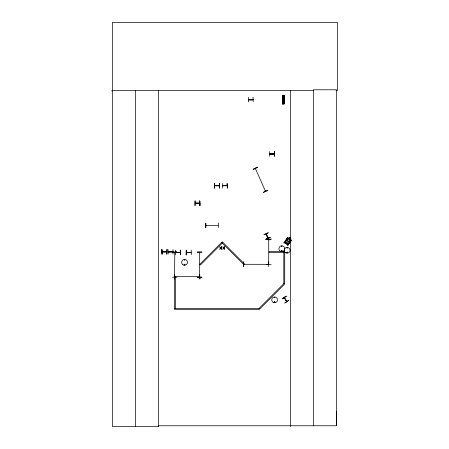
<?xml version="1.0" encoding="UTF-8"?>
<svg xmlns="http://www.w3.org/2000/svg" width="449" height="449" viewBox="0 0 449 449"><rect width="100%" height="100%" fill="white"/><g stroke="black" fill="none" stroke-linecap="round" stroke-linejoin="round"><path stroke-width="0.67" d="M158.424 90.575L158.424 426.55L158.43 425.759L336.475 425.759L336.509 411.149M174.779 252.349L174.594 277.173L174.588 276.702M199.412 252.355L199.412 252.675M199.665 252.725L199.44 252.321M268.957 239.822L268.743 239.401M184.618 259.797L184.539 259.797M184.825 259.999L184.331 259.87L184.78 260.05M184.982 264.641C183.787 262.962 184.651 266.291 184.876 264.237M274.378 297.496C274.861 296.497 274.889 298.355 274.401 297.373M281.579 246.22C282.095 247.219 282.067 245.362 281.602 246.344M274.305 302.031C275.142 300.982 274.771 303.165 274.356 301.958M281.68 246.288L281.719 246.349M281.523 250.8C282.163 252.041 282.118 249.739 281.557 250.957M287.382 247.955C286.793 246.972 287.079 248.886 287.382 247.764M286.855 252.411C287.545 253.483 287.36 251.687 286.962 252.299M174.779 277.123L174.678 276.674M199.435 277.123L199.642 276.713M268.71 264.338L268.743 239.452L268.929 239.822M289.296 243.111L288.168 243.779L285.261 241.669L285.586 240.417M286.804 301.515L284.245 297.676L284.447 298.069M281.422 250.778C283.291 249.919 280.883 252.372 281.719 250.48M274.502 297.361L274.625 297.289M275.012 302.256C273.357 300.196 275.304 303.586 274.412 302.396M265.252 190.864L265.404 191.229M252.551 99.454C255.262 99.352 246.209 99.482 248.926 99.532M269.759 153.889L270.231 154.041M162.078 251.766L166.742 251.737M168.296 251.766L168.717 251.973M172.444 251.743L172.96 251.737L168.347 251.928L172.916 251.861M199.272 203.324L199.743 203.116M219.32 185.662L214.667 185.639L215.127 185.824M218.848 185.869L219.258 185.645M222.429 185.662L222.945 185.662M286.625 301.593L286.625 301.133M285.57 240.44L287.439 237.863M287.472 237.903L283.779 242.931L284.077 243.15L284.436 242.662L287.714 245.042L287.708 245.62L290.756 241.422L290.458 241.203M285.261 241.669L288.185 243.751M288.163 243.723L289.263 243.077L291.104 240.541L290.963 239.901L288.062 237.835L287.422 237.886L288.062 237.88M289.279 243.139L291.16 240.557L290.963 239.901M255.369 168.397L255.582 168.869L255.537 168.375M287.091 247.769L287.051 247.831M252.647 99.431L252.568 99.639M253.073 99.605L248.51 99.729M180.279 252.596L175.66 252.428L176.16 252.63M190.999 252.529L186.363 252.591M273.969 153.979L274.423 153.788M274.395 153.985L269.776 154.074M166.321 251.928L166.742 251.9M172.91 251.9L168.397 251.979M175.132 276.848L174.728 276.674L199.597 276.674L199.62 277.173M244.149 264.304L243.79 264.079M268.188 264.13L268.659 264.13L268.143 264.293M268.631 264.326L243.745 264.293M195.641 203.33C193.266 202.499 206.736 203.84 195.13 203.279M219.258 185.841L214.706 185.824M227.087 185.662L222.429 185.824M266.156 233.895L267.789 238.155M268.019 238.166L266.324 233.878L267.823 238.251M222.306 243.089L200.321 265.067L199.682 264.427L222.306 241.803L244.284 263.788L243.644 264.427L221.666 242.449M268.906 239.873L268.9 239.401M286.148 296.166L282.303 298.815L286.136 296.149M282.269 298.759L286.254 296.34M284.273 297.693L286.614 301.638M253.292 169.262L257.546 167.354M263.417 192.223L267.671 190.309M263.496 192.397L267.744 190.471M286.95 252.13C288.864 252.512 285.682 253.359 287.164 252.041M264.04 234.659L268.3 232.762L264.063 234.72M265.791 239.087L270.135 237.398M269.855 153.861L274.322 153.766M180.274 252.332L179.853 252.523M180.178 252.518L175.615 252.591M186.458 252.4L190.971 252.332M243.79 264.102L244.166 264.124M199.547 276.859L199.176 276.674L199.62 276.702M222.524 185.639L227.042 185.662L226.666 185.639M283.229 103.691L283.448 103.405M195.175 203.071L199.676 203.1M184.578 264.848C185.532 264.018 183.63 264.388 184.505 264.803M248.359 97.293L248.426 101.957M253.023 97.192L253.185 101.856M248.409 99.706L253.079 99.706M249.442 99.807L252.119 99.745M269.714 151.639L269.748 156.303M274.614 151.532L274.474 156.201L274.631 151.532M274.429 154.001L269.843 154.159L274.429 154.052M270.798 154.153L273.475 154.091M175.559 250.177L175.593 254.841M175.66 252.428L180.223 252.332M180.582 254.735L180.459 250.076M186.15 254.847L186.313 250.177L186.172 254.847M191.33 254.735L191.212 250.076M248.482 99.813L253.073 99.796L248.51 99.751M205.855 225.449L218.079 225.449M205.816 227.671L205.799 223.013L205.782 227.677M218.298 227.671L218.315 223.013M166.697 251.9L162.111 251.911L166.702 251.861M161.808 249.521L162.095 254.179L161.831 249.521M168.021 249.521L168.078 254.179M197.206 252.012L201.87 252.001M197.206 252.203L201.87 252.175M172.977 254.151L173.011 249.487M268.193 264.293L268.614 264.293M271.157 264.388L266.493 264.382M268.676 266.538L268.676 261.879M174.667 274.423L174.627 279.087M199.631 274.423L199.917 279.082L199.693 274.423M174.779 276.859L175.2 276.831L174.695 276.859M172.343 277.235L177.001 277.235M197.206 277.302L201.87 277.269M111.52 90.855L112.334 90.85M112.334 90.575L313.43 90.575M336.077 90.575L337.48 90.575L337.48 22.45L112.334 22.45L112.334 426.55L158.458 426.55L158.458 425.759M284.105 95.452L282.432 95.452L282.432 103.876L284.228 103.865L284.223 95.446L283.684 95.446L283.717 103.865M282.55 96.305L284.105 96.305M282.55 96.877L284.105 96.877M282.55 97.73L284.105 97.73M282.55 98.494L284.105 98.494M282.55 99.347L284.105 99.347M282.55 103.012L284.105 103.012M282.292 103.253L284.363 103.253M282.292 103.321L284.363 103.321M222.429 183.411L222.395 188.075M227.351 188.075L227.087 183.411L227.329 188.075M195.079 200.866L195.079 205.53M200.001 205.53L199.754 200.866L199.979 205.53M284.711 252.568L269.17 252.568L269.17 251.665L284.711 251.665L284.711 283.656L283.807 283.656L259.034 308.429L259.674 309.069L284.447 284.296L283.807 283.656L283.807 252.568M174.543 308.491L259.095 308.491L259.095 309.395L174.543 309.395L174.543 277.403L175.452 277.403L175.452 308.491M284.38 297.592L286.816 301.492M248.825 99.51L249.027 99.801M265.443 191.24L255.391 168.442L255.56 168.824M162.095 251.951L162.6 251.906M289.639 237.532L290.772 238.397M286.956 238.554L287.259 238.773M284.75 242.224L284.986 242.393L288.101 238.105L287.865 237.936L284.711 242.28L287.961 244.643L291.12 240.288L290.89 240.12L287.77 244.408L288.005 244.576M199.457 276.752L199.457 277.218L199.457 252.304M265.398 190.746L265.572 191.128L265.252 190.814M199.67 252.349L199.625 252.725M274.406 151.537L274.535 156.201M186.245 250.183L186.346 254.841M180.29 250.076L180.386 254.74M174.594 252.304L174.594 252.725M162.033 249.515L162.061 254.179M336.475 425.759L336.475 89.783L313.43 89.783L313.43 425.759M290.385 90.575L290.385 426.55M284.105 95.446L284.105 103.865M284.021 95.446L283.987 103.865M283.925 95.446L283.886 103.865M283.785 95.446L283.802 103.865M283.566 103.865L283.089 103.865M282.977 95.452L282.971 103.876M282.87 95.452L282.853 103.876M282.769 95.452L282.769 103.876M282.735 95.452L282.668 103.876M282.634 95.452L282.567 103.876M282.55 95.452L282.472 103.876M219.381 183.411L219.353 188.075M214.622 183.411L214.588 188.075M199.771 200.866L199.771 205.53M195.068 200.866L195.012 205.53M135.379 90.575L135.379 426.55M282.993 98.831C283.414 100.149 284.021 97.899 282.993 98.831M221.318 246.81L220.723 247.775L219.757 246.81L220.521 248.039L219.735 249.274L220.7 248.286L221.677 249.274L220.902 248.022L221.677 246.81L221.318 246.81M224.343 246.81L223.748 247.775L222.783 246.81L223.546 248.039L222.76 249.274L223.725 248.286L224.702 249.274L223.928 248.022L224.702 246.81L224.343 246.81M288.078 238.374L286.782 240.153L286.849 241.366L288.005 242.202L289.178 241.893L290.469 240.114L290.082 239.345L290.857 238.368L289.616 237.47L288.926 238.509L288.078 238.374M288.696 238.829L287.405 240.602L288.555 241.444L289.852 239.665L288.696 238.829M289.706 237.863L289.476 238.183L290.222 238.722L290.452 238.402L289.706 237.863M288.718 300.336L284.885 303.002L288.718 300.336M257.462 167.174L253.315 169.318L257.462 167.174M270.113 237.341L265.875 239.295L270.113 237.341M271.151 239.149L266.493 239.418L271.151 239.132M166.989 249.487L166.759 254.151L166.989 249.487M177.001 252.001L172.343 252.271L177.001 251.979M243.684 261.879L243.453 266.543L243.65 261.879M201.87 277.207L197.212 277.493L201.87 277.207M214.656 183.411L214.42 188.075L214.656 183.411M219.578 183.411L219.32 188.075L219.555 183.411M285.704 252.838A2.913 2.913 0 0 0 290.076 250.312A2.913 2.913 0 0 0 285.704 247.792A2.913 2.913 0 0 0 285.704 252.838M280.367 251.227A2.913 2.913 0 0 0 284.739 248.707A2.913 2.913 0 0 0 280.367 246.181A2.913 2.913 0 0 0 280.367 251.227M273.177 302.357A2.896 2.896 0 0 0 277.521 299.853A2.896 2.896 0 0 0 273.177 297.345A2.896 2.896 0 0 0 273.177 302.357M183.119 264.876A2.913 2.913 0 0 0 187.491 262.356A2.913 2.913 0 0 0 183.119 259.831A2.913 2.913 0 0 0 183.119 264.876"/></g></svg>
